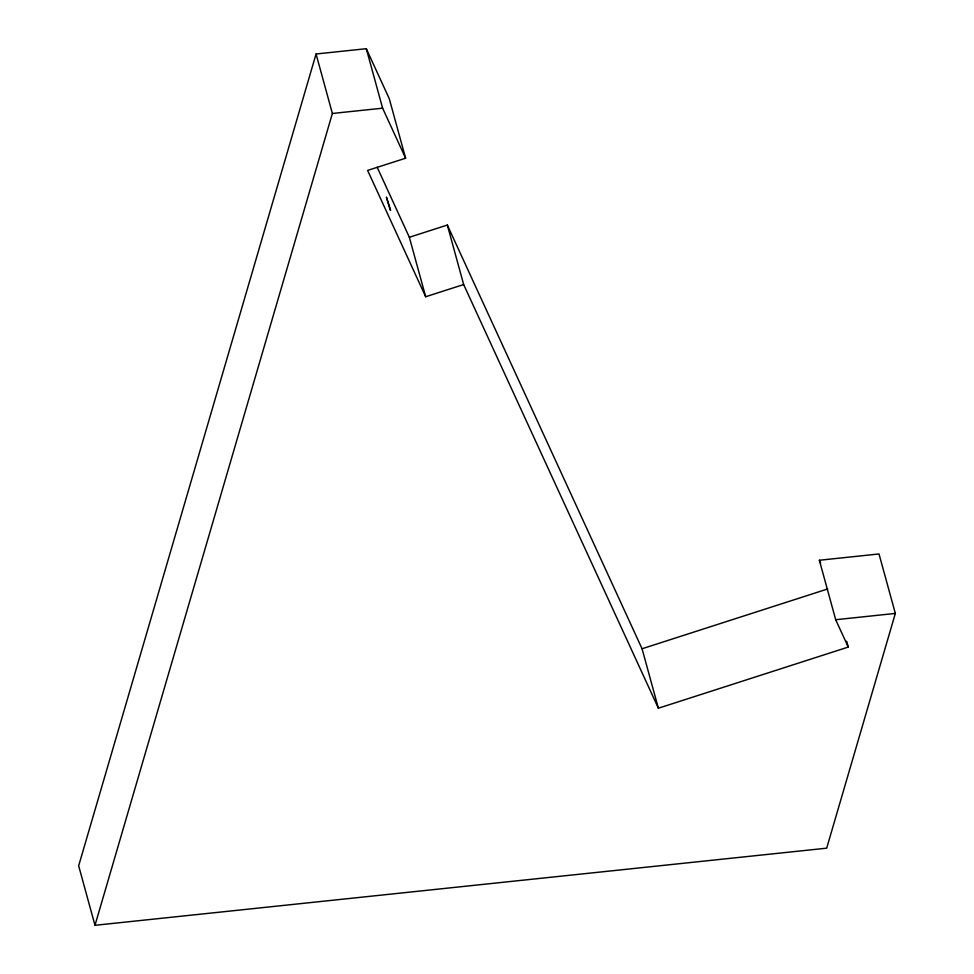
<?xml version="1.0" encoding="UTF-8"?>
<svg xmlns="http://www.w3.org/2000/svg" width="974" height="974" viewBox="0 0 974 974"><rect width="100%" height="100%" fill="white"/><g stroke="black" fill="none" stroke-linecap="round" stroke-linejoin="round"><path stroke-width="1.46" d="M463.661 284.542L425.675 296.741L367.612 170.413L405.61 158.214L389.283 98.739L366.297 48.7L316.063 53.996L78.663 865.825L94.989 925.3L826.683 848.171L895.337 613.425L879.011 553.962L819.378 560.245L835.692 619.72L848.257 647.065L658.375 708.22L463.661 284.542L447.346 225.067L409.348 237.266L377.169 167.236M94.989 925.3L332.377 113.471L316.063 53.996M447.346 225.067L642.061 648.757L827.632 588.978M332.377 113.471L382.612 108.175L405.61 158.214M835.692 619.72L895.337 613.425M819.378 560.245L820.632 562.984M846.674 641.257L848.257 647.065M642.061 648.757L658.375 708.22M366.297 48.7L382.612 108.175M409.348 237.266L425.675 296.741M386.434 197.308L390.525 210.372L386.434 197.308"/></g></svg>
